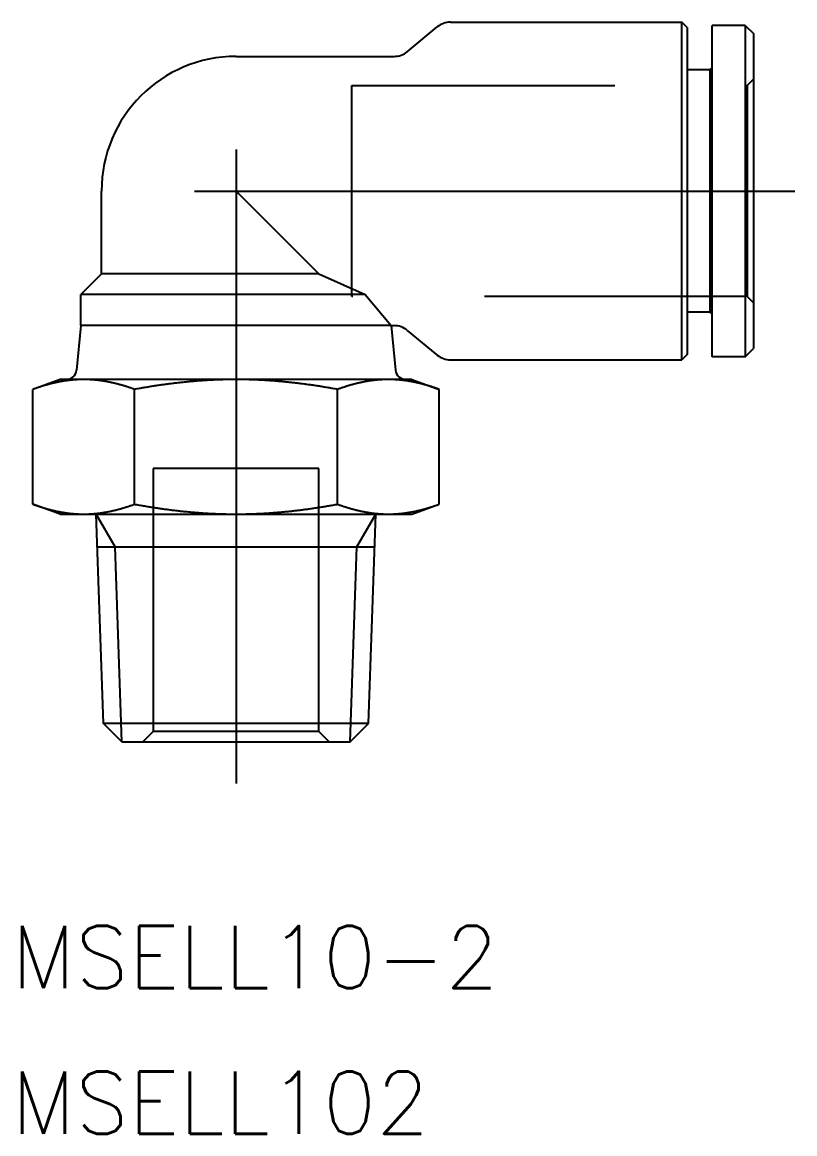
# Model space of a CAD drawing. Extents: x -10.3 to 68.7, y -18.9 to 36.8.
# Drawn here: x -10.3 to 27, y -18.9 to 34.8 of the extents above; entities that cross this region are included whole.
import ezdxf

# ---------------------------------------------------------------- set-up
doc = ezdxf.new("R2010")
doc.units = 0
doc.linetypes.add('CENTER', pattern=[50.8, 31.75, -6.35, 6.35, -6.35])
doc.linetypes.add('DASHED', pattern=[19.05, 12.7, -6.35])
doc.layers.get('0').update_dxf_attribs({"linetype": 'CONTINUOUS'})
doc.layers.add('CENTER', color=1, linetype='CENTER')
doc.styles.get("Standard").update_dxf_attribs({"font": 'txt.shx', "height": 3, "bigfont": 'bigfont.shx'})

msp = doc.modelspace()

# ---------------------------------------------------------------- linework, layer by layer
at = {"color": 7, "linetype": 'CONTINUOUS'}
for p, q in [((8.27712, 33.32863), (9.72288, 34.52137)), ((10.35926, 34.75), (21.55, 34.75)), ((21.55, 18.45), (21.55, 34.75)), ((21.8, 34.5), (21.55, 34.75)), ((21.8, 34.5), (21.8, 18.7)), ((23, 18.6), (23, 34.6)), ((24.6, 34.6), (23, 34.6)), ((24.6, 34.6), (24.6, 18.6)), ((24.6, 34.6), (25, 34.2)), ((25, 34.2), (25, 19)), ((0, 33.1), (7.64074, 33.1)), ((22.9, 32.45), (21.8, 32.45)), ((22.9, 32.45), (23, 32.55)), ((22.9, 32.45), (22.9, 20.75)), ((-6.5, 22.6), (-6.5, 26.6)), ((4, 22.6), (0, 26.6)), ((-6.5, 22.6), (-7.5, 21.6)), ((4, 22.6), (-6.5, 22.6)), ((4, 22.6), (6.245, 21.6)), ((-7.5, 20.1), (-7.5, 21.6)), ((6.245, 21.6), (-7.5, 21.6)), ((6.245, 21.6), (7.5, 20.1)), ((22.9, 20.75), (21.8, 20.75)), ((22.9, 20.75), (23, 20.65)), ((-7.5, 20.1), (-7.70652, 17.95214)), ((7.5, 20.1), (-7.5, 20.1)), ((7.5, 20.1), (7.70652, 17.95214)), ((7.5, 20.1), (7.64074, 20.1)), ((8.27712, 19.87137), (9.72288, 18.67863)), ((24.6, 18.6), (25, 19)), ((10.35926, 18.45), (21.55, 18.45)), ((21.8, 18.7), (21.55, 18.45)), ((24.6, 18.6), (23, 18.6)), ((-8.5, 17.5), (-9.81495, 17.0214)), ((8.5, 17.5), (-8.5, 17.5)), ((8.5, 17.5), (9.81495, 17.0214)), ((-9.81495, 11.4786), (-9.81495, 17.0214)), ((-4.90748, 11.4786), (-4.90748, 17.0214)), ((4.90748, 11.4786), (4.90748, 17.0214)), ((9.81495, 11.4786), (9.81495, 17.0214)), ((-8.5, 11), (-9.81495, 11.4786)), ((8.5, 11), (9.81495, 11.4786)), ((-8.5, 11), (8.5, 11)), ((-6.3996, 0.88697), (-6.75275, 11)), ((6.3996, 0.88697), (6.75275, 11)), ((-6.69765, 9.42191), (6.69765, 9.42191)), ((6.3996, 0.88697), (-6.3996, 0.88697)), ((-5.51263, 0), (-6.3996, 0.88697)), ((5.51263, 0), (6.3996, 0.88697)), ((-5.51263, 0), (5.51263, 0))]:
    msp.add_line(p, q, dxfattribs=at)
at = {"color": 3, "linetype": 'DASHED'}
for p, q in [((5.6, 31.7), (24.7, 31.7)), ((5.6, 21.5), (5.6, 31.7)), ((24.7, 31.7), (25, 32)), ((24.7, 31.7), (24.7, 21.5)), ((24.7, 21.5), (5.6, 21.5)), ((25, 21.2), (24.7, 21.5)), ((4, 13.2), (-4, 13.2)), ((-4, 13.2), (-4, 0.5)), ((4, 0.5), (4, 13.2)), ((-4, 0.5), (-4.5, 0)), ((4, 0.5), (-4, 0.5)), ((4.5, 0), (4, 0.5))]:
    msp.add_line(p, q, dxfattribs=at)
at = {"color": 3, "linetype": 'CONTINUOUS'}
for p, q in [((-5.84165, 9.42191), (-6.75275, 11)), ((5.84165, 9.42191), (6.75275, 11)), ((-5.51263, 0), (-5.84165, 9.42191)), ((5.51263, 0), (5.84165, 9.42191))]:
    msp.add_line(p, q, dxfattribs=at)
at = {"color": 7}
for points in [[(-7.36122, 17.5, 0), (-7.38654, 17.4999, 0), (-7.41184, 17.4998, 0), (-7.43711, 17.4995, 0), (-7.46236, 17.4991, 0), (-7.48758, 17.4986, 0), (-7.51277, 17.498, 0), (-7.53795, 17.4973, 0), (-7.5631, 17.4965, 0), (-7.58824, 17.4956, 0), (-7.61335, 17.4946, 0), (-7.63845, 17.4934, 0), (-7.66353, 17.4922, 0), (-7.6886, 17.4908, 0), (-7.71366, 17.4894, 0), (-7.7387, 17.4878, 0), (-7.76374, 17.4862, 0), (-7.78876, 17.4844, 0), (-7.81378, 17.4825, 0), (-7.83879, 17.4805, 0), (-7.8638, 17.4784, 0), (-7.8888, 17.4763, 0), (-7.9138, 17.474, 0), (-7.9388, 17.4716, 0), (-7.9638, 17.4691, 0), (-7.98879, 17.4665, 0), (-8.0138, 17.4637, 0), (-8.0388, 17.4609, 0), (-8.06381, 17.458, 0), (-8.08883, 17.455, 0), (-8.11385, 17.4519, 0), (-8.13888, 17.4486, 0), (-8.16392, 17.4453, 0), (-8.18897, 17.4419, 0), (-8.21404, 17.4383, 0), (-8.23912, 17.4347, 0), (-8.26421, 17.4309, 0), (-8.28932, 17.4271, 0), (-8.31444, 17.4231, 0), (-8.33959, 17.4191, 0), (-8.36475, 17.4149, 0), (-8.38993, 17.4107, 0), (-8.41514, 17.4063, 0), (-8.44037, 17.4018, 0), (-8.46562, 17.3973, 0), (-8.4909, 17.3926, 0), (-8.5162, 17.3878, 0), (-8.54154, 17.3829, 0), (-8.5669, 17.3779, 0), (-8.59229, 17.3728, 0), (-8.61772, 17.3676, 0), (-8.64318, 17.3623, 0), (-8.66867, 17.3569, 0), (-8.6942, 17.3514, 0), (-8.71976, 17.3458, 0), (-8.74536, 17.3401, 0), (-8.771, 17.3342, 0), (-8.79668, 17.3283, 0), (-8.8224, 17.3223, 0), (-8.84817, 17.3161, 0), (-8.87398, 17.3099, 0), (-8.89983, 17.3035, 0), (-8.92573, 17.297, 0), (-8.95168, 17.2905, 0), (-8.97768, 17.2838, 0), (-9.00372, 17.277, 0), (-9.02982, 17.2701, 0), (-9.05597, 17.2631, 0), (-9.08218, 17.256, 0), (-9.10844, 17.2488, 0), (-9.13476, 17.2414, 0), (-9.16113, 17.234, 0), (-9.18756, 17.2264, 0), (-9.21406, 17.2188, 0), (-9.24062, 17.211, 0), (-9.26724, 17.2031, 0), (-9.29392, 17.1951, 0), (-9.32067, 17.187, 0), (-9.34748, 17.1788, 0), (-9.37437, 17.1705, 0), (-9.40132, 17.162, 0), (-9.42835, 17.1535, 0), (-9.45545, 17.1448, 0), (-9.48262, 17.136, 0), (-9.50987, 17.1271, 0), (-9.53719, 17.1181, 0), (-9.56459, 17.1089, 0), (-9.59207, 17.0997, 0), (-9.61964, 17.0903, 0), (-9.64728, 17.0808, 0), (-9.67501, 17.0712, 0), (-9.70282, 17.0615, 0), (-9.73072, 17.0517, 0), (-9.75871, 17.0417, 0), (-9.78679, 17.0316, 0), (-9.81495, 17.0214, 0)], [(-4.90748, 17.0214, 0), (-4.93565, 17.0316, 0), (-4.96372, 17.0417, 0), (-4.99171, 17.0517, 0), (-5.01961, 17.0615, 0), (-5.04742, 17.0712, 0), (-5.07515, 17.0808, 0), (-5.1028, 17.0903, 0), (-5.13036, 17.0997, 0), (-5.15784, 17.1089, 0), (-5.18524, 17.1181, 0), (-5.21256, 17.1271, 0), (-5.23981, 17.136, 0), (-5.26698, 17.1448, 0), (-5.29408, 17.1535, 0), (-5.32111, 17.162, 0), (-5.34806, 17.1705, 0), (-5.37495, 17.1788, 0), (-5.40176, 17.187, 0), (-5.42851, 17.1951, 0), (-5.4552, 17.2031, 0), (-5.48182, 17.211, 0), (-5.50837, 17.2188, 0), (-5.53487, 17.2264, 0), (-5.5613, 17.234, 0), (-5.58768, 17.2414, 0), (-5.61399, 17.2488, 0), (-5.64025, 17.256, 0), (-5.66646, 17.2631, 0), (-5.69261, 17.2701, 0), (-5.71871, 17.277, 0), (-5.74476, 17.2838, 0), (-5.77075, 17.2905, 0), (-5.7967, 17.297, 0), (-5.8226, 17.3035, 0), (-5.84846, 17.3099, 0), (-5.87426, 17.3161, 0), (-5.90003, 17.3223, 0), (-5.92575, 17.3283, 0), (-5.95143, 17.3342, 0), (-5.97707, 17.3401, 0), (-6.00267, 17.3458, 0), (-6.02824, 17.3514, 0), (-6.05376, 17.3569, 0), (-6.07926, 17.3623, 0), (-6.10471, 17.3676, 0), (-6.13014, 17.3728, 0), (-6.15553, 17.3779, 0), (-6.18089, 17.3829, 0), (-6.20623, 17.3878, 0), (-6.23153, 17.3926, 0), (-6.25681, 17.3973, 0), (-6.28207, 17.4018, 0), (-6.30729, 17.4063, 0), (-6.3325, 17.4107, 0), (-6.35768, 17.4149, 0), (-6.38285, 17.4191, 0), (-6.40799, 17.4231, 0), (-6.43312, 17.4271, 0), (-6.45822, 17.4309, 0), (-6.48332, 17.4347, 0), (-6.50839, 17.4383, 0), (-6.53346, 17.4419, 0), (-6.55851, 17.4453, 0), (-6.58355, 17.4486, 0), (-6.60858, 17.4519, 0), (-6.63361, 17.455, 0), (-6.65862, 17.458, 0), (-6.68363, 17.4609, 0), (-6.70864, 17.4637, 0), (-6.73364, 17.4665, 0), (-6.75864, 17.4691, 0), (-6.78363, 17.4716, 0), (-6.80863, 17.474, 0), (-6.83363, 17.4763, 0), (-6.85863, 17.4784, 0), (-6.88364, 17.4805, 0), (-6.90865, 17.4825, 0), (-6.93367, 17.4844, 0), (-6.95869, 17.4862, 0), (-6.98373, 17.4878, 0), (-7.00877, 17.4894, 0), (-7.03383, 17.4908, 0), (-7.0589, 17.4922, 0), (-7.08398, 17.4934, 0), (-7.10908, 17.4946, 0), (-7.1342, 17.4956, 0), (-7.15933, 17.4965, 0), (-7.18448, 17.4973, 0), (-7.20966, 17.498, 0), (-7.23485, 17.4986, 0), (-7.26007, 17.4991, 0), (-7.28532, 17.4995, 0), (-7.31059, 17.4998, 0), (-7.33589, 17.4999, 0), (-7.36122, 17.5, 0)], [(0, 17.5, 0), (-0.05066, 17.4999, 0), (-0.10125, 17.4998, 0), (-0.1518, 17.4995, 0), (-0.20228, 17.4991, 0), (-0.25272, 17.4986, 0), (-0.30312, 17.498, 0), (-0.35347, 17.4973, 0), (-0.40377, 17.4965, 0), (-0.45404, 17.4956, 0), (-0.50427, 17.4946, 0), (-0.55447, 17.4934, 0), (-0.60464, 17.4922, 0), (-0.65477, 17.4908, 0), (-0.70489, 17.4894, 0), (-0.75498, 17.4878, 0), (-0.80505, 17.4862, 0), (-0.8551, 17.4844, 0), (-0.90513, 17.4825, 0), (-0.95515, 17.4805, 0), (-1.00516, 17.4784, 0), (-1.05517, 17.4763, 0), (-1.10517, 17.474, 0), (-1.15516, 17.4716, 0), (-1.20516, 17.4691, 0), (-1.25516, 17.4665, 0), (-1.30516, 17.4637, 0), (-1.35517, 17.4609, 0), (-1.40519, 17.458, 0), (-1.45522, 17.455, 0), (-1.50527, 17.4519, 0), (-1.55533, 17.4486, 0), (-1.60541, 17.4453, 0), (-1.65552, 17.4419, 0), (-1.70564, 17.4383, 0), (-1.7558, 17.4347, 0), (-1.80598, 17.4309, 0), (-1.8562, 17.4271, 0), (-1.90645, 17.4231, 0), (-1.95674, 17.4191, 0), (-2.00707, 17.4149, 0), (-2.05743, 17.4107, 0), (-2.10784, 17.4063, 0), (-2.1583, 17.4018, 0), (-2.20881, 17.3973, 0), (-2.25937, 17.3926, 0), (-2.30998, 17.3878, 0), (-2.36064, 17.3829, 0), (-2.41137, 17.3779, 0), (-2.46216, 17.3728, 0), (-2.51301, 17.3676, 0), (-2.56392, 17.3623, 0), (-2.6149, 17.3569, 0), (-2.66596, 17.3514, 0), (-2.71709, 17.3458, 0), (-2.76829, 17.3401, 0), (-2.81957, 17.3342, 0), (-2.87093, 17.3283, 0), (-2.92237, 17.3223, 0), (-2.9739, 17.3161, 0), (-3.02552, 17.3099, 0), (-3.07723, 17.3035, 0), (-3.12903, 17.297, 0), (-3.18093, 17.2905, 0), (-3.23292, 17.2838, 0), (-3.28501, 17.277, 0), (-3.33721, 17.2701, 0), (-3.38951, 17.2631, 0), (-3.44192, 17.256, 0), (-3.49445, 17.2488, 0), (-3.54708, 17.2414, 0), (-3.59983, 17.234, 0), (-3.6527, 17.2264, 0), (-3.70569, 17.2188, 0), (-3.7588, 17.211, 0), (-3.81204, 17.2031, 0), (-3.86541, 17.1951, 0), (-3.9189, 17.187, 0), (-3.97254, 17.1788, 0), (-4.02631, 17.1705, 0), (-4.08022, 17.162, 0), (-4.13427, 17.1535, 0), (-4.18846, 17.1448, 0), (-4.24281, 17.136, 0), (-4.2973, 17.1271, 0), (-4.35195, 17.1181, 0), (-4.40675, 17.1089, 0), (-4.46172, 17.0997, 0), (-4.51684, 17.0903, 0), (-4.57213, 17.0808, 0), (-4.62759, 17.0712, 0), (-4.68321, 17.0615, 0), (-4.73901, 17.0517, 0), (-4.79499, 17.0417, 0), (-4.85114, 17.0316, 0), (-4.90748, 17.0214, 0)], [(4.90748, 17.0214, 0), (4.85114, 17.0316, 0), (4.79499, 17.0417, 0), (4.73901, 17.0517, 0), (4.68321, 17.0615, 0), (4.62759, 17.0712, 0), (4.57213, 17.0808, 0), (4.51684, 17.0903, 0), (4.46172, 17.0997, 0), (4.40675, 17.1089, 0), (4.35195, 17.1181, 0), (4.2973, 17.1271, 0), (4.24281, 17.136, 0), (4.18846, 17.1448, 0), (4.13427, 17.1535, 0), (4.08022, 17.162, 0), (4.02631, 17.1705, 0), (3.97254, 17.1788, 0), (3.9189, 17.187, 0), (3.86541, 17.1951, 0), (3.81204, 17.2031, 0), (3.7588, 17.211, 0), (3.70569, 17.2188, 0), (3.6527, 17.2264, 0), (3.59983, 17.234, 0), (3.54708, 17.2414, 0), (3.49445, 17.2488, 0), (3.44192, 17.256, 0), (3.38951, 17.2631, 0), (3.33721, 17.2701, 0), (3.28501, 17.277, 0), (3.23292, 17.2838, 0), (3.18093, 17.2905, 0), (3.12903, 17.297, 0), (3.07723, 17.3035, 0), (3.02552, 17.3099, 0), (2.9739, 17.3161, 0), (2.92237, 17.3223, 0), (2.87093, 17.3283, 0), (2.81957, 17.3342, 0), (2.76829, 17.3401, 0), (2.71709, 17.3458, 0), (2.66596, 17.3514, 0), (2.6149, 17.3569, 0), (2.56392, 17.3623, 0), (2.51301, 17.3676, 0), (2.46216, 17.3728, 0), (2.41137, 17.3779, 0), (2.36064, 17.3829, 0), (2.30998, 17.3878, 0), (2.25937, 17.3926, 0), (2.20881, 17.3973, 0), (2.1583, 17.4018, 0), (2.10784, 17.4063, 0), (2.05743, 17.4107, 0), (2.00707, 17.4149, 0), (1.95674, 17.4191, 0), (1.90645, 17.4231, 0), (1.8562, 17.4271, 0), (1.80598, 17.4309, 0), (1.7558, 17.4347, 0), (1.70564, 17.4383, 0), (1.65552, 17.4419, 0), (1.60541, 17.4453, 0), (1.55533, 17.4486, 0), (1.50527, 17.4519, 0), (1.45522, 17.455, 0), (1.40519, 17.458, 0), (1.35517, 17.4609, 0), (1.30516, 17.4637, 0), (1.25516, 17.4665, 0), (1.20516, 17.4691, 0), (1.15516, 17.4716, 0), (1.10517, 17.474, 0), (1.05517, 17.4763, 0), (1.00516, 17.4784, 0), (0.95515, 17.4805, 0), (0.90513, 17.4825, 0), (0.8551, 17.4844, 0), (0.80505, 17.4862, 0), (0.75498, 17.4878, 0), (0.70489, 17.4894, 0), (0.65477, 17.4908, 0), (0.60464, 17.4922, 0), (0.55447, 17.4934, 0), (0.50427, 17.4946, 0), (0.45404, 17.4956, 0), (0.40377, 17.4965, 0), (0.35347, 17.4973, 0), (0.30312, 17.498, 0), (0.25272, 17.4986, 0), (0.20228, 17.4991, 0), (0.1518, 17.4995, 0), (0.10125, 17.4998, 0), (0.05066, 17.4999, 0), (0, 17.5, 0)], [(7.36122, 17.5, 0), (7.33589, 17.4999, 0), (7.31059, 17.4998, 0), (7.28532, 17.4995, 0), (7.26007, 17.4991, 0), (7.23485, 17.4986, 0), (7.20966, 17.498, 0), (7.18448, 17.4973, 0), (7.15933, 17.4965, 0), (7.1342, 17.4956, 0), (7.10908, 17.4946, 0), (7.08398, 17.4934, 0), (7.0589, 17.4922, 0), (7.03383, 17.4908, 0), (7.00877, 17.4894, 0), (6.98373, 17.4878, 0), (6.95869, 17.4862, 0), (6.93367, 17.4844, 0), (6.90865, 17.4825, 0), (6.88364, 17.4805, 0), (6.85863, 17.4784, 0), (6.83363, 17.4763, 0), (6.80863, 17.474, 0), (6.78363, 17.4716, 0), (6.75864, 17.4691, 0), (6.73364, 17.4665, 0), (6.70864, 17.4637, 0), (6.68363, 17.4609, 0), (6.65862, 17.458, 0), (6.63361, 17.455, 0), (6.60858, 17.4519, 0), (6.58355, 17.4486, 0), (6.55851, 17.4453, 0), (6.53346, 17.4419, 0), (6.50839, 17.4383, 0), (6.48332, 17.4347, 0), (6.45822, 17.4309, 0), (6.43312, 17.4271, 0), (6.40799, 17.4231, 0), (6.38285, 17.4191, 0), (6.35768, 17.4149, 0), (6.3325, 17.4107, 0), (6.30729, 17.4063, 0), (6.28207, 17.4018, 0), (6.25681, 17.3973, 0), (6.23153, 17.3926, 0), (6.20623, 17.3878, 0), (6.18089, 17.3829, 0), (6.15553, 17.3779, 0), (6.13014, 17.3728, 0), (6.10471, 17.3676, 0), (6.07926, 17.3623, 0), (6.05376, 17.3569, 0), (6.02824, 17.3514, 0), (6.00267, 17.3458, 0), (5.97707, 17.3401, 0), (5.95143, 17.3342, 0), (5.92575, 17.3283, 0), (5.90003, 17.3223, 0), (5.87426, 17.3161, 0), (5.84846, 17.3099, 0), (5.8226, 17.3035, 0), (5.7967, 17.297, 0), (5.77075, 17.2905, 0), (5.74476, 17.2838, 0), (5.71871, 17.277, 0), (5.69261, 17.2701, 0), (5.66646, 17.2631, 0), (5.64025, 17.256, 0), (5.61399, 17.2488, 0), (5.58768, 17.2414, 0), (5.5613, 17.234, 0), (5.53487, 17.2264, 0), (5.50837, 17.2188, 0), (5.48182, 17.211, 0), (5.4552, 17.2031, 0), (5.42851, 17.1951, 0), (5.40176, 17.187, 0), (5.37495, 17.1788, 0), (5.34806, 17.1705, 0), (5.32111, 17.162, 0), (5.29408, 17.1535, 0), (5.26698, 17.1448, 0), (5.23981, 17.136, 0), (5.21256, 17.1271, 0), (5.18524, 17.1181, 0), (5.15784, 17.1089, 0), (5.13036, 17.0997, 0), (5.1028, 17.0903, 0), (5.07515, 17.0808, 0), (5.04742, 17.0712, 0), (5.01961, 17.0615, 0), (4.99171, 17.0517, 0), (4.96372, 17.0417, 0), (4.93565, 17.0316, 0), (4.90748, 17.0214, 0)], [(9.81495, 17.0214, 0), (9.78679, 17.0316, 0), (9.75871, 17.0417, 0), (9.73072, 17.0517, 0), (9.70282, 17.0615, 0), (9.67501, 17.0712, 0), (9.64728, 17.0808, 0), (9.61964, 17.0903, 0), (9.59207, 17.0997, 0), (9.56459, 17.1089, 0), (9.53719, 17.1181, 0), (9.50987, 17.1271, 0), (9.48262, 17.136, 0), (9.45545, 17.1448, 0), (9.42835, 17.1535, 0), (9.40132, 17.162, 0), (9.37437, 17.1705, 0), (9.34748, 17.1788, 0), (9.32067, 17.187, 0), (9.29392, 17.1951, 0), (9.26724, 17.2031, 0), (9.24062, 17.211, 0), (9.21406, 17.2188, 0), (9.18756, 17.2264, 0), (9.16113, 17.234, 0), (9.13476, 17.2414, 0), (9.10844, 17.2488, 0), (9.08218, 17.256, 0), (9.05597, 17.2631, 0), (9.02982, 17.2701, 0), (9.00372, 17.277, 0), (8.97768, 17.2838, 0), (8.95168, 17.2905, 0), (8.92573, 17.297, 0), (8.89983, 17.3035, 0), (8.87398, 17.3099, 0), (8.84817, 17.3161, 0), (8.8224, 17.3223, 0), (8.79668, 17.3283, 0), (8.771, 17.3342, 0), (8.74536, 17.3401, 0), (8.71976, 17.3458, 0), (8.6942, 17.3514, 0), (8.66867, 17.3569, 0), (8.64318, 17.3623, 0), (8.61772, 17.3676, 0), (8.59229, 17.3728, 0), (8.5669, 17.3779, 0), (8.54154, 17.3829, 0), (8.5162, 17.3878, 0), (8.4909, 17.3926, 0), (8.46562, 17.3973, 0), (8.44037, 17.4018, 0), (8.41514, 17.4063, 0), (8.38993, 17.4107, 0), (8.36475, 17.4149, 0), (8.33959, 17.4191, 0), (8.31444, 17.4231, 0), (8.28932, 17.4271, 0), (8.26421, 17.4309, 0), (8.23912, 17.4347, 0), (8.21404, 17.4383, 0), (8.18897, 17.4419, 0), (8.16392, 17.4453, 0), (8.13888, 17.4486, 0), (8.11385, 17.4519, 0), (8.08883, 17.455, 0), (8.06381, 17.458, 0), (8.0388, 17.4609, 0), (8.0138, 17.4637, 0), (7.98879, 17.4665, 0), (7.9638, 17.4691, 0), (7.9388, 17.4716, 0), (7.9138, 17.474, 0), (7.8888, 17.4763, 0), (7.8638, 17.4784, 0), (7.83879, 17.4805, 0), (7.81378, 17.4825, 0), (7.78876, 17.4844, 0), (7.76374, 17.4862, 0), (7.7387, 17.4878, 0), (7.71366, 17.4894, 0), (7.6886, 17.4908, 0), (7.66353, 17.4922, 0), (7.63845, 17.4934, 0), (7.61335, 17.4946, 0), (7.58824, 17.4956, 0), (7.5631, 17.4965, 0), (7.53795, 17.4973, 0), (7.51277, 17.498, 0), (7.48758, 17.4986, 0), (7.46236, 17.4991, 0), (7.43711, 17.4995, 0), (7.41184, 17.4998, 0), (7.38654, 17.4999, 0), (7.36122, 17.5, 0)], [(-9.81495, 11.4786, 0), (-9.78701, 11.4685, 0), (-9.75915, 11.4585, 0), (-9.73137, 11.4486, 0), (-9.70368, 11.4388, 0), (-9.67606, 11.4291, 0), (-9.64853, 11.4196, 0), (-9.62107, 11.4102, 0), (-9.59369, 11.4009, 0), (-9.56638, 11.3917, 0), (-9.53915, 11.3826, 0), (-9.51199, 11.3736, 0), (-9.4849, 11.3647, 0), (-9.45789, 11.356, 0), (-9.43094, 11.3474, 0), (-9.40405, 11.3388, 0), (-9.37724, 11.3304, 0), (-9.35049, 11.3221, 0), (-9.3238, 11.3139, 0), (-9.29717, 11.3059, 0), (-9.27061, 11.2979, 0), (-9.2441, 11.29, 0), (-9.21765, 11.2823, 0), (-9.19126, 11.2746, 0), (-9.16492, 11.2671, 0), (-9.13864, 11.2597, 0), (-9.11242, 11.2523, 0), (-9.08624, 11.2451, 0), (-9.06012, 11.238, 0), (-9.03404, 11.231, 0), (-9.00801, 11.2241, 0), (-8.98203, 11.2173, 0), (-8.9561, 11.2107, 0), (-8.93021, 11.2041, 0), (-8.90436, 11.1976, 0), (-8.87856, 11.1913, 0), (-8.85279, 11.185, 0), (-8.82707, 11.1788, 0), (-8.80138, 11.1728, 0), (-8.77573, 11.1669, 0), (-8.75012, 11.161, 0), (-8.72454, 11.1553, 0), (-8.699, 11.1496, 0), (-8.67349, 11.1441, 0), (-8.64801, 11.1387, 0), (-8.62255, 11.1334, 0), (-8.59713, 11.1282, 0), (-8.57174, 11.123, 0), (-8.54637, 11.118, 0), (-8.52103, 11.1131, 0), (-8.49571, 11.1083, 0), (-8.47041, 11.1036, 0), (-8.44514, 11.099, 0), (-8.41988, 11.0945, 0), (-8.39465, 11.0901, 0), (-8.36943, 11.0859, 0), (-8.34423, 11.0817, 0), (-8.31905, 11.0776, 0), (-8.29387, 11.0736, 0), (-8.26872, 11.0697, 0), (-8.24357, 11.066, 0), (-8.21844, 11.0623, 0), (-8.19331, 11.0587, 0), (-8.16819, 11.0553, 0), (-8.14308, 11.0519, 0), (-8.11798, 11.0487, 0), (-8.09288, 11.0455, 0), (-8.06778, 11.0425, 0), (-8.04269, 11.0395, 0), (-8.01759, 11.0367, 0), (-7.9925, 11.0339, 0), (-7.9674, 11.0313, 0), (-7.9423, 11.0288, 0), (-7.9172, 11.0264, 0), (-7.89209, 11.024, 0), (-7.86697, 11.0218, 0), (-7.84185, 11.0197, 0), (-7.81672, 11.0177, 0), (-7.79157, 11.0158, 0), (-7.76642, 11.014, 0), (-7.74125, 11.0123, 0), (-7.71607, 11.0108, 0), (-7.69087, 11.0093, 0), (-7.66565, 11.0079, 0), (-7.64042, 11.0067, 0), (-7.61516, 11.0055, 0), (-7.58988, 11.0045, 0), (-7.56459, 11.0035, 0), (-7.53926, 11.0027, 0), (-7.51391, 11.002, 0), (-7.48854, 11.0014, 0), (-7.46314, 11.0009, 0), (-7.4377, 11.0005, 0), (-7.41224, 11.0002, 0), (-7.38675, 11.0001, 0), (-7.36122, 11, 0)], [(-7.36122, 11, 0), (-7.33569, 11.0001, 0), (-7.31019, 11.0002, 0), (-7.28473, 11.0005, 0), (-7.25929, 11.0009, 0), (-7.23389, 11.0014, 0), (-7.20852, 11.002, 0), (-7.18317, 11.0027, 0), (-7.15785, 11.0035, 0), (-7.13255, 11.0045, 0), (-7.10727, 11.0055, 0), (-7.08202, 11.0067, 0), (-7.05678, 11.0079, 0), (-7.03157, 11.0093, 0), (-7.00637, 11.0108, 0), (-6.98118, 11.0123, 0), (-6.95601, 11.014, 0), (-6.93086, 11.0158, 0), (-6.90571, 11.0177, 0), (-6.88058, 11.0197, 0), (-6.85546, 11.0218, 0), (-6.83034, 11.024, 0), (-6.80523, 11.0264, 0), (-6.78013, 11.0288, 0), (-6.75503, 11.0313, 0), (-6.72993, 11.0339, 0), (-6.70484, 11.0367, 0), (-6.67975, 11.0395, 0), (-6.65465, 11.0425, 0), (-6.62955, 11.0455, 0), (-6.60445, 11.0487, 0), (-6.57935, 11.0519, 0), (-6.55424, 11.0553, 0), (-6.52912, 11.0587, 0), (-6.504, 11.0623, 0), (-6.47886, 11.066, 0), (-6.45372, 11.0697, 0), (-6.42856, 11.0736, 0), (-6.40339, 11.0776, 0), (-6.3782, 11.0817, 0), (-6.353, 11.0859, 0), (-6.32778, 11.0901, 0), (-6.30255, 11.0945, 0), (-6.27729, 11.099, 0), (-6.25202, 11.1036, 0), (-6.22672, 11.1083, 0), (-6.2014, 11.1131, 0), (-6.17606, 11.118, 0), (-6.15069, 11.123, 0), (-6.1253, 11.1282, 0), (-6.09988, 11.1334, 0), (-6.07443, 11.1387, 0), (-6.04895, 11.1441, 0), (-6.02343, 11.1496, 0), (-5.99789, 11.1553, 0), (-5.97231, 11.161, 0), (-5.9467, 11.1669, 0), (-5.92105, 11.1728, 0), (-5.89536, 11.1788, 0), (-5.86964, 11.185, 0), (-5.84388, 11.1913, 0), (-5.81807, 11.1976, 0), (-5.79222, 11.2041, 0), (-5.76633, 11.2107, 0), (-5.7404, 11.2173, 0), (-5.71442, 11.2241, 0), (-5.68839, 11.231, 0), (-5.66232, 11.238, 0), (-5.63619, 11.2451, 0), (-5.61002, 11.2523, 0), (-5.58379, 11.2597, 0), (-5.55751, 11.2671, 0), (-5.53117, 11.2746, 0), (-5.50478, 11.2823, 0), (-5.47833, 11.29, 0), (-5.45183, 11.2979, 0), (-5.42526, 11.3059, 0), (-5.39863, 11.3139, 0), (-5.37195, 11.3221, 0), (-5.34519, 11.3304, 0), (-5.31838, 11.3388, 0), (-5.2915, 11.3474, 0), (-5.26455, 11.356, 0), (-5.23753, 11.3647, 0), (-5.21044, 11.3736, 0), (-5.18328, 11.3826, 0), (-5.15605, 11.3917, 0), (-5.12874, 11.4009, 0), (-5.10136, 11.4102, 0), (-5.07391, 11.4196, 0), (-5.04637, 11.4291, 0), (-5.01876, 11.4388, 0), (-4.99106, 11.4486, 0), (-4.96328, 11.4585, 0), (-4.93542, 11.4685, 0), (-4.90748, 11.4786, 0)], [(-4.90748, 11.4786, 0), (-4.85159, 11.4685, 0), (-4.79586, 11.4585, 0), (-4.74031, 11.4486, 0), (-4.68492, 11.4388, 0), (-4.62969, 11.4291, 0), (-4.57462, 11.4196, 0), (-4.5197, 11.4102, 0), (-4.46494, 11.4009, 0), (-4.41033, 11.3917, 0), (-4.35587, 11.3826, 0), (-4.30155, 11.3736, 0), (-4.24737, 11.3647, 0), (-4.19334, 11.356, 0), (-4.13944, 11.3474, 0), (-4.08568, 11.3388, 0), (-4.03204, 11.3304, 0), (-3.97854, 11.3221, 0), (-3.92516, 11.3139, 0), (-3.87191, 11.3059, 0), (-3.81878, 11.2979, 0), (-3.76577, 11.29, 0), (-3.71287, 11.2823, 0), (-3.66009, 11.2746, 0), (-3.60742, 11.2671, 0), (-3.55486, 11.2597, 0), (-3.5024, 11.2523, 0), (-3.45005, 11.2451, 0), (-3.3978, 11.238, 0), (-3.34565, 11.231, 0), (-3.29359, 11.2241, 0), (-3.24163, 11.2173, 0), (-3.18976, 11.2107, 0), (-3.13798, 11.2041, 0), (-3.08629, 11.1976, 0), (-3.03468, 11.1913, 0), (-2.98315, 11.185, 0), (-2.9317, 11.1788, 0), (-2.88033, 11.1728, 0), (-2.82903, 11.1669, 0), (-2.77781, 11.161, 0), (-2.72665, 11.1553, 0), (-2.67556, 11.1496, 0), (-2.62454, 11.1441, 0), (-2.57358, 11.1387, 0), (-2.52268, 11.1334, 0), (-2.47183, 11.1282, 0), (-2.42104, 11.123, 0), (-2.37031, 11.118, 0), (-2.31962, 11.1131, 0), (-2.26898, 11.1083, 0), (-2.21839, 11.1036, 0), (-2.16784, 11.099, 0), (-2.11733, 11.0945, 0), (-2.06686, 11.0901, 0), (-2.01643, 11.0859, 0), (-1.96603, 11.0817, 0), (-1.91566, 11.0776, 0), (-1.86532, 11.0736, 0), (-1.815, 11.0697, 0), (-1.76471, 11.066, 0), (-1.71444, 11.0623, 0), (-1.66419, 11.0587, 0), (-1.61395, 11.0553, 0), (-1.56373, 11.0519, 0), (-1.51352, 11.0487, 0), (-1.46332, 11.0455, 0), (-1.41313, 11.0425, 0), (-1.36294, 11.0395, 0), (-1.31275, 11.0367, 0), (-1.26256, 11.0339, 0), (-1.21237, 11.0313, 0), (-1.16217, 11.0288, 0), (-1.11197, 11.0264, 0), (-1.06175, 11.024, 0), (-1.01152, 11.0218, 0), (-0.96127, 11.0197, 0), (-0.911, 11.0177, 0), (-0.86072, 11.0158, 0), (-0.81041, 11.014, 0), (-0.76007, 11.0123, 0), (-0.7097, 11.0108, 0), (-0.6593, 11.0093, 0), (-0.60887, 11.0079, 0), (-0.5584, 11.0067, 0), (-0.50789, 11.0055, 0), (-0.45734, 11.0045, 0), (-0.40674, 11.0035, 0), (-0.35609, 11.0027, 0), (-0.3054, 11.002, 0), (-0.25465, 11.0014, 0), (-0.20384, 11.0009, 0), (-0.15298, 11.0005, 0), (-0.10205, 11.0002, 0), (-0.05106, 11.0001, 0), (0, 11, 0)], [(0, 11, 0), (0.05106, 11.0001, 0), (0.10205, 11.0002, 0), (0.15298, 11.0005, 0), (0.20384, 11.0009, 0), (0.25465, 11.0014, 0), (0.3054, 11.002, 0), (0.35609, 11.0027, 0), (0.40674, 11.0035, 0), (0.45734, 11.0045, 0), (0.50789, 11.0055, 0), (0.5584, 11.0067, 0), (0.60887, 11.0079, 0), (0.6593, 11.0093, 0), (0.7097, 11.0108, 0), (0.76007, 11.0123, 0), (0.81041, 11.014, 0), (0.86072, 11.0158, 0), (0.911, 11.0177, 0), (0.96127, 11.0197, 0), (1.01152, 11.0218, 0), (1.06175, 11.024, 0), (1.11197, 11.0264, 0), (1.16217, 11.0288, 0), (1.21237, 11.0313, 0), (1.26256, 11.0339, 0), (1.31275, 11.0367, 0), (1.36294, 11.0395, 0), (1.41313, 11.0425, 0), (1.46332, 11.0455, 0), (1.51352, 11.0487, 0), (1.56373, 11.0519, 0), (1.61395, 11.0553, 0), (1.66419, 11.0587, 0), (1.71444, 11.0623, 0), (1.76471, 11.066, 0), (1.815, 11.0697, 0), (1.86532, 11.0736, 0), (1.91566, 11.0776, 0), (1.96603, 11.0817, 0), (2.01643, 11.0859, 0), (2.06686, 11.0901, 0), (2.11733, 11.0945, 0), (2.16784, 11.099, 0), (2.21839, 11.1036, 0), (2.26898, 11.1083, 0), (2.31962, 11.1131, 0), (2.37031, 11.118, 0), (2.42104, 11.123, 0), (2.47183, 11.1282, 0), (2.52268, 11.1334, 0), (2.57358, 11.1387, 0), (2.62454, 11.1441, 0), (2.67556, 11.1496, 0), (2.72665, 11.1553, 0), (2.77781, 11.161, 0), (2.82903, 11.1669, 0), (2.88033, 11.1728, 0), (2.9317, 11.1788, 0), (2.98315, 11.185, 0), (3.03468, 11.1913, 0), (3.08629, 11.1976, 0), (3.13798, 11.2041, 0), (3.18976, 11.2107, 0), (3.24163, 11.2173, 0), (3.29359, 11.2241, 0), (3.34565, 11.231, 0), (3.3978, 11.238, 0), (3.45005, 11.2451, 0), (3.5024, 11.2523, 0), (3.55486, 11.2597, 0), (3.60742, 11.2671, 0), (3.66009, 11.2746, 0), (3.71287, 11.2823, 0), (3.76577, 11.29, 0), (3.81878, 11.2979, 0), (3.87191, 11.3059, 0), (3.92516, 11.3139, 0), (3.97854, 11.3221, 0), (4.03204, 11.3304, 0), (4.08568, 11.3388, 0), (4.13944, 11.3474, 0), (4.19334, 11.356, 0), (4.24737, 11.3647, 0), (4.30155, 11.3736, 0), (4.35587, 11.3826, 0), (4.41033, 11.3917, 0), (4.46494, 11.4009, 0), (4.5197, 11.4102, 0), (4.57462, 11.4196, 0), (4.62969, 11.4291, 0), (4.68492, 11.4388, 0), (4.74031, 11.4486, 0), (4.79586, 11.4585, 0), (4.85159, 11.4685, 0), (4.90748, 11.4786, 0)], [(4.90748, 11.4786, 0), (4.93542, 11.4685, 0), (4.96328, 11.4585, 0), (4.99106, 11.4486, 0), (5.01876, 11.4388, 0), (5.04637, 11.4291, 0), (5.07391, 11.4196, 0), (5.10136, 11.4102, 0), (5.12874, 11.4009, 0), (5.15605, 11.3917, 0), (5.18328, 11.3826, 0), (5.21044, 11.3736, 0), (5.23753, 11.3647, 0), (5.26455, 11.356, 0), (5.2915, 11.3474, 0), (5.31838, 11.3388, 0), (5.34519, 11.3304, 0), (5.37195, 11.3221, 0), (5.39863, 11.3139, 0), (5.42526, 11.3059, 0), (5.45183, 11.2979, 0), (5.47833, 11.29, 0), (5.50478, 11.2823, 0), (5.53117, 11.2746, 0), (5.55751, 11.2671, 0), (5.58379, 11.2597, 0), (5.61002, 11.2523, 0), (5.63619, 11.2451, 0), (5.66232, 11.238, 0), (5.68839, 11.231, 0), (5.71442, 11.2241, 0), (5.7404, 11.2173, 0), (5.76633, 11.2107, 0), (5.79222, 11.2041, 0), (5.81807, 11.1976, 0), (5.84388, 11.1913, 0), (5.86964, 11.185, 0), (5.89536, 11.1788, 0), (5.92105, 11.1728, 0), (5.9467, 11.1669, 0), (5.97231, 11.161, 0), (5.99789, 11.1553, 0), (6.02343, 11.1496, 0), (6.04895, 11.1441, 0), (6.07443, 11.1387, 0), (6.09988, 11.1334, 0), (6.1253, 11.1282, 0), (6.15069, 11.123, 0), (6.17606, 11.118, 0), (6.2014, 11.1131, 0), (6.22672, 11.1083, 0), (6.25202, 11.1036, 0), (6.27729, 11.099, 0), (6.30255, 11.0945, 0), (6.32778, 11.0901, 0), (6.353, 11.0859, 0), (6.3782, 11.0817, 0), (6.40339, 11.0776, 0), (6.42856, 11.0736, 0), (6.45372, 11.0697, 0), (6.47886, 11.066, 0), (6.504, 11.0623, 0), (6.52912, 11.0587, 0), (6.55424, 11.0553, 0), (6.57935, 11.0519, 0), (6.60445, 11.0487, 0), (6.62955, 11.0455, 0), (6.65465, 11.0425, 0), (6.67975, 11.0395, 0), (6.70484, 11.0367, 0), (6.72993, 11.0339, 0), (6.75503, 11.0313, 0), (6.78013, 11.0288, 0), (6.80523, 11.0264, 0), (6.83034, 11.024, 0), (6.85546, 11.0218, 0), (6.88058, 11.0197, 0), (6.90571, 11.0177, 0), (6.93086, 11.0158, 0), (6.95601, 11.014, 0), (6.98118, 11.0123, 0), (7.00637, 11.0108, 0), (7.03157, 11.0093, 0), (7.05678, 11.0079, 0), (7.08202, 11.0067, 0), (7.10727, 11.0055, 0), (7.13255, 11.0045, 0), (7.15785, 11.0035, 0), (7.18317, 11.0027, 0), (7.20852, 11.002, 0), (7.23389, 11.0014, 0), (7.25929, 11.0009, 0), (7.28473, 11.0005, 0), (7.31019, 11.0002, 0), (7.33569, 11.0001, 0), (7.36122, 11, 0)], [(7.36122, 11, 0), (7.38675, 11.0001, 0), (7.41224, 11.0002, 0), (7.4377, 11.0005, 0), (7.46314, 11.0009, 0), (7.48854, 11.0014, 0), (7.51391, 11.002, 0), (7.53926, 11.0027, 0), (7.56459, 11.0035, 0), (7.58988, 11.0045, 0), (7.61516, 11.0055, 0), (7.64042, 11.0067, 0), (7.66565, 11.0079, 0), (7.69087, 11.0093, 0), (7.71607, 11.0108, 0), (7.74125, 11.0123, 0), (7.76642, 11.014, 0), (7.79157, 11.0158, 0), (7.81672, 11.0177, 0), (7.84185, 11.0197, 0), (7.86697, 11.0218, 0), (7.89209, 11.024, 0), (7.9172, 11.0264, 0), (7.9423, 11.0288, 0), (7.9674, 11.0313, 0), (7.9925, 11.0339, 0), (8.01759, 11.0367, 0), (8.04269, 11.0395, 0), (8.06778, 11.0425, 0), (8.09288, 11.0455, 0), (8.11798, 11.0487, 0), (8.14308, 11.0519, 0), (8.16819, 11.0553, 0), (8.19331, 11.0587, 0), (8.21844, 11.0623, 0), (8.24357, 11.066, 0), (8.26872, 11.0697, 0), (8.29387, 11.0736, 0), (8.31905, 11.0776, 0), (8.34423, 11.0817, 0), (8.36943, 11.0859, 0), (8.39465, 11.0901, 0), (8.41988, 11.0945, 0), (8.44514, 11.099, 0), (8.47041, 11.1036, 0), (8.49571, 11.1083, 0), (8.52103, 11.1131, 0), (8.54637, 11.118, 0), (8.57174, 11.123, 0), (8.59713, 11.1282, 0), (8.62255, 11.1334, 0), (8.64801, 11.1387, 0), (8.67349, 11.1441, 0), (8.699, 11.1496, 0), (8.72454, 11.1553, 0), (8.75012, 11.161, 0), (8.77573, 11.1669, 0), (8.80138, 11.1728, 0), (8.82707, 11.1788, 0), (8.85279, 11.185, 0), (8.87856, 11.1913, 0), (8.90436, 11.1976, 0), (8.93021, 11.2041, 0), (8.9561, 11.2107, 0), (8.98203, 11.2173, 0), (9.00801, 11.2241, 0), (9.03404, 11.231, 0), (9.06012, 11.238, 0), (9.08624, 11.2451, 0), (9.11242, 11.2523, 0), (9.13864, 11.2597, 0), (9.16492, 11.2671, 0), (9.19126, 11.2746, 0), (9.21765, 11.2823, 0), (9.2441, 11.29, 0), (9.27061, 11.2979, 0), (9.29717, 11.3059, 0), (9.3238, 11.3139, 0), (9.35049, 11.3221, 0), (9.37724, 11.3304, 0), (9.40405, 11.3388, 0), (9.43094, 11.3474, 0), (9.45789, 11.356, 0), (9.4849, 11.3647, 0), (9.51199, 11.3736, 0), (9.53915, 11.3826, 0), (9.56638, 11.3917, 0), (9.59369, 11.4009, 0), (9.62107, 11.4102, 0), (9.64853, 11.4196, 0), (9.67606, 11.4291, 0), (9.70368, 11.4388, 0), (9.73137, 11.4486, 0), (9.75915, 11.4585, 0), (9.78701, 11.4685, 0), (9.81495, 11.4786, 0)]]:
    msp.add_polyline3d(points, dxfattribs=at)
at = {"color": 7, "linetype": 'CONTINUOUS'}
for centre, radius, start, end in [((10.35926, 33.75), 1, 90, 129.522631), ((7.64074, 34.1), 1, 270, 309.522631), ((0, 26.6), 6.5, 90, 180), ((7.64074, 19.1), 1, 50.477369, 90), ((10.35926, 19.45), 1, 230.477369, 270), ((-8.20423, 18), 0.5, 270, 354.507675), ((8.20423, 18), 0.5, 185.492325, 270)]:
    msp.add_arc(centre, radius, start, end, dxfattribs=at)
at = {"layer": 'CENTER', "color": 1, "linetype": 'CENTER'}
for p, q in [((0, 28.6), (0, -2)), ((-2, 26.6), (27, 26.6))]:
    msp.add_line(p, q, dxfattribs=at)

# ---------------------------------------------------------------- texts
at = {"color": 7, "linetype": 'CONTINUOUS'}
for s, p in [('MSELL10-2', (-10.84618, -11.88721)), ('MSELL102', (-10.84618, -18.92056))]:
    msp.add_text(s, height=3, dxfattribs=at).set_placement(p)

doc.saveas('drawing.dxf')
